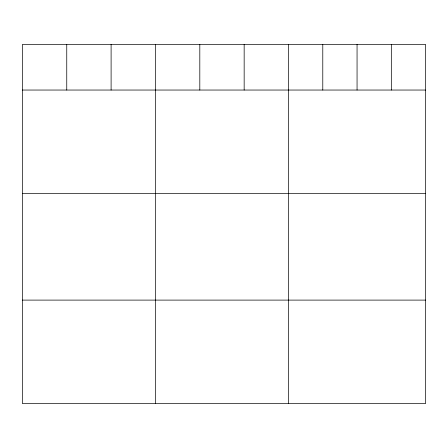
<?xml version="1.0" encoding="UTF-8"?>
<svg xmlns="http://www.w3.org/2000/svg" width="448" height="448" viewBox="0 0 448 448"><rect width="100%" height="100%" fill="white"/><g stroke="black" fill="none" stroke-linecap="round" stroke-linejoin="round"><path stroke-width="0.67" d="M425.6 90.042L425.6 403.564L22.4 403.564L22.4 44.436L425.6 44.436L425.6 90.042L22.4 90.042M22.4 193.508L425.6 193.508M22.4 300.104L425.6 300.104M391.328 44.436L391.328 90.042M357.056 44.436L357.056 90.042M322.784 44.436L322.784 90.042M288.512 44.436L288.512 403.564M244.16 44.436L244.16 90.042M199.808 44.436L199.808 90.042M155.456 44.436L155.456 403.564M111.104 44.436L111.104 90.042M66.752 44.436L66.752 90.042"/></g></svg>
